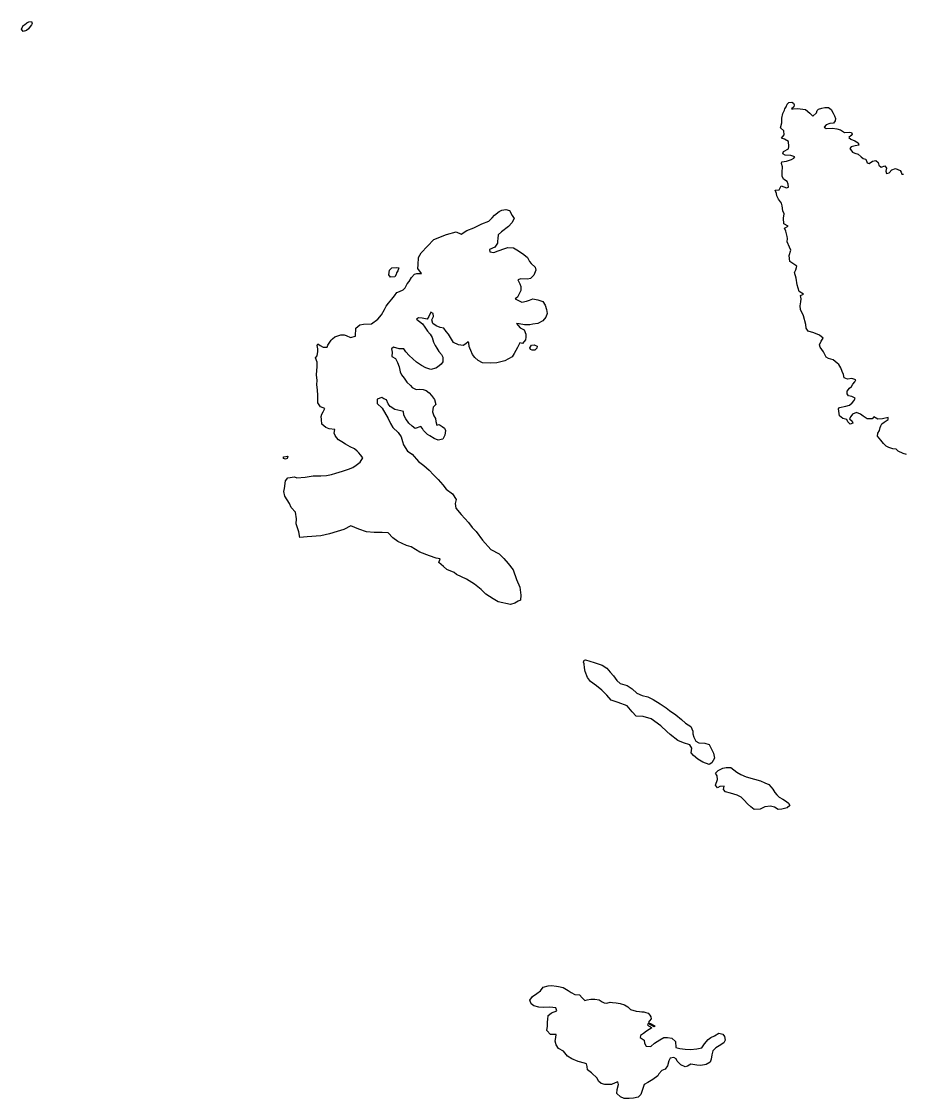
# Model space of a CAD drawing. Header units: metres. Extents: x 13.21 to 19.52, y 42.14 to 46.62.
# Drawn here: x 14.1741 to 14.3647, y 44.4973 to 44.73 of the extents above; entities that cross this region are included whole.
import ezdxf

# ---------------------------------------------------------------- set-up
doc = ezdxf.new("R2010")
doc.units = ezdxf.units.M
doc.header["$MEASUREMENT"] = 0
doc.layers.add('hr', color=9, linetype='Continuous')

msp = doc.modelspace()

# ---------------------------------------------------------------- linework, layer by layer
at = {"layer": 'hr'}
for points in [[(14.17595, 44.72895), (14.17561, 44.72848), (14.17518, 44.72814), (14.17442, 44.72791), (14.17409, 44.72841), (14.17447, 44.72917), (14.17476, 44.72933), (14.17525, 44.72977), (14.17564, 44.73), (14.17624, 44.73005), (14.17641, 44.72963), (14.17625, 44.72931), (14.17595, 44.72895)], [(14.23966, 44.65967), (14.24013, 44.65971), (14.24029, 44.66011), (14.24057, 44.66057), (14.24099, 44.66121), (14.24128, 44.66145), (14.24183, 44.66193), (14.24314, 44.66232), (14.24385, 44.66237), (14.24429, 44.66221), (14.24523, 44.66177), (14.24629, 44.66205), (14.24632, 44.66377), (14.24719, 44.66448), (14.24802, 44.66464), (14.24976, 44.66469), (14.25111, 44.6657), (14.25188, 44.66666), (14.25258, 44.66781), (14.25294, 44.66852), (14.25342, 44.66922), (14.25416, 44.67008), (14.25468, 44.67076), (14.25522, 44.67148), (14.25582, 44.67172), (14.25656, 44.67205), (14.25705, 44.67253), (14.25747, 44.67335), (14.25785, 44.67386), (14.25836, 44.67473), (14.25907, 44.67546), (14.25955, 44.6756), (14.26056, 44.67556), (14.25975, 44.6767), (14.25986, 44.67744), (14.25989, 44.67904), (14.26047, 44.68004), (14.26182, 44.68151), (14.26324, 44.68293), (14.26597, 44.68404), (14.26806, 44.68461), (14.26913, 44.68408), (14.27032, 44.68487), (14.27186, 44.68547), (14.27356, 44.68636), (14.27507, 44.68691), (14.27584, 44.6876), (14.27633, 44.68817), (14.27735, 44.689), (14.2779, 44.6893), (14.2788, 44.68944), (14.27957, 44.68919), (14.28013, 44.68811), (14.28058, 44.68747), (14.2801, 44.68653), (14.27932, 44.68573), (14.27781, 44.68463), (14.27711, 44.68396), (14.27705, 44.68316), (14.27698, 44.68259), (14.27701, 44.68214), (14.27638, 44.68131), (14.27525, 44.68078), (14.27532, 44.6803), (14.27621, 44.68012), (14.27714, 44.68046), (14.27753, 44.68066), (14.27811, 44.68087), (14.2792, 44.68124), (14.2804, 44.68115), (14.28152, 44.68052), (14.28265, 44.67973), (14.28349, 44.67905), (14.28391, 44.67818), (14.28423, 44.67777), (14.28513, 44.677), (14.28523, 44.67631), (14.28481, 44.67527), (14.28408, 44.67454), (14.28344, 44.6744), (14.28199, 44.67445), (14.28135, 44.67422), (14.28182, 44.67333), (14.28199, 44.67275), (14.28203, 44.67193), (14.28167, 44.67122), (14.28129, 44.67051), (14.28078, 44.6701), (14.28222, 44.66942), (14.28322, 44.66959), (14.28386, 44.66985), (14.2846, 44.67015), (14.28566, 44.6699), (14.28676, 44.66954), (14.28728, 44.66878), (14.2876, 44.66784), (14.28773, 44.66698), (14.28741, 44.66613), (14.2868, 44.66534), (14.28567, 44.66481), (14.28462, 44.66461), (14.284, 44.6645), (14.28281, 44.66449), (14.28163, 44.6647), (14.28107, 44.66481), (14.28191, 44.66383), (14.28275, 44.66344), (14.2831, 44.66252), (14.28307, 44.66184), (14.28304, 44.66127), (14.2824, 44.66048), (14.28179, 44.6606), (14.28131, 44.65957), (14.28057, 44.65833), (14.28012, 44.6576), (14.27932, 44.65712), (14.27858, 44.65671), (14.27684, 44.65629), (14.27549, 44.65624), (14.27372, 44.65629), (14.27282, 44.65683), (14.27208, 44.65743), (14.27156, 44.65811), (14.27118, 44.65898), (14.27098, 44.65948), (14.27088, 44.65985), (14.27078, 44.66062), (14.27063, 44.66083), (14.2701, 44.66038), (14.26957, 44.66001), (14.26857, 44.66021), (14.26746, 44.66065), (14.26682, 44.66177), (14.26641, 44.6625), (14.26586, 44.66307), (14.26541, 44.66378), (14.26456, 44.66396), (14.26372, 44.66432), (14.26299, 44.66478), (14.26276, 44.6656), (14.26314, 44.66629), (14.26305, 44.66693), (14.26259, 44.66723), (14.26211, 44.66627), (14.26176, 44.66572), (14.2607, 44.66594), (14.25993, 44.66601), (14.25944, 44.66576), (14.26073, 44.66471), (14.26128, 44.66402), (14.26186, 44.66313), (14.26239, 44.66249), (14.26286, 44.66176), (14.26316, 44.66077), (14.26349, 44.66005), (14.26387, 44.65947), (14.26432, 44.65874), (14.26487, 44.65812), (14.26513, 44.65753), (14.26513, 44.65652), (14.26481, 44.65597), (14.26401, 44.65537), (14.26363, 44.65513), (14.26256, 44.65487), (14.26147, 44.65524), (14.26053, 44.65569), (14.25944, 44.65644), (14.25869, 44.65717), (14.25789, 44.65791), (14.25715, 44.65864), (14.25689, 44.65911), (14.25673, 44.65935), (14.25569, 44.6593), (14.25448, 44.65964), (14.25403, 44.65929), (14.25421, 44.65857), (14.25412, 44.65767), (14.2549, 44.65721), (14.25535, 44.65637), (14.2557, 44.65543), (14.25593, 44.65431), (14.25623, 44.65369), (14.25681, 44.653), (14.25736, 44.65209), (14.25819, 44.6514), (14.25855, 44.65094), (14.25936, 44.65054), (14.26006, 44.65063), (14.2609, 44.65054), (14.26157, 44.65033), (14.26219, 44.64981), (14.26273, 44.64922), (14.26338, 44.64835), (14.26367, 44.64727), (14.26309, 44.6467), (14.26296, 44.64573), (14.26323, 44.64486), (14.26355, 44.64423), (14.26362, 44.64359), (14.26388, 44.64285), (14.26436, 44.64297), (14.26503, 44.64251), (14.26555, 44.64217), (14.26575, 44.64164), (14.26562, 44.64066), (14.26514, 44.63981), (14.26417, 44.63958), (14.26327, 44.63992), (14.26237, 44.64052), (14.26183, 44.64083), (14.26095, 44.64164), (14.26073, 44.64207), (14.26041, 44.64251), (14.25921, 44.64211), (14.2585, 44.64262), (14.25782, 44.64325), (14.25714, 44.64421), (14.25676, 44.64499), (14.25666, 44.64575), (14.25609, 44.64591), (14.25476, 44.64618), (14.25377, 44.64685), (14.25335, 44.64746), (14.25296, 44.64826), (14.25241, 44.64854), (14.25199, 44.6488), (14.25099, 44.64847), (14.25096, 44.6475), (14.25202, 44.64649), (14.25332, 44.64425), (14.25387, 44.6432), (14.25438, 44.64233), (14.25552, 44.64121), (14.25616, 44.6403), (14.25645, 44.63929), (14.25667, 44.6386), (14.25755, 44.63723), (14.25852, 44.63653), (14.25991, 44.635), (14.26107, 44.63413), (14.26219, 44.6331), (14.26313, 44.63207), (14.26415, 44.63109), (14.26519, 44.62995), (14.26589, 44.62901), (14.26726, 44.62801), (14.26806, 44.62677), (14.2678, 44.62589), (14.26796, 44.62487), (14.2691, 44.6235), (14.27071, 44.62176), (14.27152, 44.62071), (14.27235, 44.61981), (14.27374, 44.61799), (14.27555, 44.61597), (14.27737, 44.61499), (14.27834, 44.61404), (14.27927, 44.61296), (14.28034, 44.61159), (14.28108, 44.60948), (14.28177, 44.60784), (14.28199, 44.6061), (14.28197, 44.60502), (14.28145, 44.6048), (14.28074, 44.60436), (14.27981, 44.60406), (14.27715, 44.60467), (14.27674, 44.60488), (14.27602, 44.60527), (14.27444, 44.60632), (14.27347, 44.60732), (14.27202, 44.60849), (14.27028, 44.60953), (14.26809, 44.61052), (14.26761, 44.611), (14.266, 44.61161), (14.2653, 44.6123), (14.26433, 44.61314), (14.26458, 44.61392), (14.26369, 44.61406), (14.26227, 44.61458), (14.26018, 44.6154), (14.25834, 44.61649), (14.25728, 44.61684), (14.25544, 44.61768), (14.25438, 44.61848), (14.25331, 44.61957), (14.25206, 44.61962), (14.2503, 44.61962), (14.24868, 44.61975), (14.24698, 44.62032), (14.24524, 44.62103), (14.24376, 44.62029), (14.24232, 44.61984), (14.24065, 44.61937), (14.23878, 44.61891), (14.23583, 44.61868), (14.23422, 44.61854), (14.23403, 44.61977), (14.23348, 44.62151), (14.2335, 44.62261), (14.23333, 44.62401), (14.23237, 44.62501), (14.23198, 44.6259), (14.23098, 44.62744), (14.23082, 44.62846), (14.23095, 44.62915), (14.23116, 44.6308), (14.23165, 44.63142), (14.23312, 44.63163), (14.2336, 44.63142), (14.23538, 44.63159), (14.23714, 44.63184), (14.23881, 44.63187), (14.24001, 44.63192), (14.2411, 44.63219), (14.24203, 44.63244), (14.24348, 44.63286), (14.24479, 44.63334), (14.2457, 44.63369), (14.24646, 44.63417), (14.24727, 44.63479), (14.24784, 44.63577), (14.24739, 44.63639), (14.24697, 44.63683), (14.24665, 44.6372), (14.2461, 44.6377), (14.24513, 44.63815), (14.24413, 44.63872), (14.24333, 44.63923), (14.24259, 44.63964), (14.2422, 44.64016), (14.24191, 44.64057), (14.24168, 44.64112), (14.24181, 44.64187), (14.24058, 44.64205), (14.23985, 44.64233), (14.23898, 44.64306), (14.23894, 44.64402), (14.23887, 44.64469), (14.23903, 44.64519), (14.23926, 44.64567), (14.23948, 44.6461), (14.23964, 44.6464), (14.23874, 44.64675), (14.23813, 44.64768), (14.23816, 44.64931), (14.23805, 44.65041), (14.23789, 44.65162), (14.23801, 44.65247), (14.23782, 44.65368), (14.23789, 44.6546), (14.23801, 44.65542), (14.23798, 44.65643), (14.23765, 44.65734), (14.23797, 44.65782), (14.23813, 44.65874), (14.23813, 44.65933), (14.23799, 44.66), (14.23813, 44.66037), (14.23867, 44.66), (14.23932, 44.65964), (14.23966, 44.65967)], [(14.25479, 44.67486), (14.25383, 44.67482), (14.2535, 44.67532), (14.2536, 44.67628), (14.25417, 44.67685), (14.25508, 44.67692), (14.25566, 44.67679), (14.25543, 44.67614), (14.25511, 44.67571), (14.25505, 44.67535), (14.25479, 44.67486)], [(14.28504, 44.65902), (14.28446, 44.65905), (14.28414, 44.65916), (14.28398, 44.65955), (14.28431, 44.6601), (14.28491, 44.66019), (14.28552, 44.65992), (14.28546, 44.65946), (14.28504, 44.65902)], [(14.23118, 44.63547), (14.23074, 44.63558), (14.23069, 44.63597), (14.23166, 44.63611), (14.23153, 44.63558), (14.23118, 44.63547)], [(14.29568, 44.592), (14.29603, 44.59211), (14.29786, 44.5915), (14.29961, 44.59095), (14.30064, 44.59031), (14.30134, 44.58941), (14.30202, 44.58863), (14.3028, 44.58766), (14.3035, 44.58701), (14.30497, 44.58655), (14.3061, 44.58585), (14.30707, 44.58489), (14.30826, 44.58441), (14.30947, 44.58412), (14.31064, 44.5835), (14.31211, 44.58258), (14.31341, 44.58172), (14.31418, 44.58119), (14.31553, 44.58021), (14.31672, 44.57918), (14.31761, 44.57845), (14.31878, 44.57769), (14.31923, 44.57671), (14.31923, 44.57609), (14.31942, 44.57538), (14.31984, 44.57454), (14.32052, 44.57419), (14.32177, 44.57408), (14.32273, 44.57381), (14.32324, 44.5728), (14.32367, 44.57195), (14.32389, 44.57083), (14.32331, 44.56987), (14.3227, 44.56948), (14.32139, 44.56996), (14.32026, 44.57064), (14.31936, 44.57142), (14.31884, 44.57204), (14.31895, 44.57305), (14.31856, 44.57376), (14.31721, 44.57415), (14.31596, 44.5747), (14.31428, 44.57595), (14.31357, 44.57659), (14.31225, 44.57787), (14.31016, 44.57933), (14.30845, 44.57984), (14.30698, 44.57994), (14.30611, 44.58088), (14.30499, 44.58219), (14.30305, 44.58292), (14.30157, 44.58342), (14.30058, 44.58445), (14.29955, 44.58554), (14.29839, 44.58648), (14.29711, 44.58742), (14.29643, 44.58831), (14.29595, 44.58959), (14.29577, 44.59037), (14.29569, 44.59126), (14.29556, 44.59158), (14.29568, 44.592)], [(14.32743, 44.56887), (14.32804, 44.56834), (14.32869, 44.5678), (14.32961, 44.56732), (14.33074, 44.56684), (14.33251, 44.56633), (14.3338, 44.56595), (14.33476, 44.56551), (14.33565, 44.56515), (14.33616, 44.56457), (14.3365, 44.56414), (14.33691, 44.56343), (14.33737, 44.56295), (14.33788, 44.56245), (14.33865, 44.56199), (14.33942, 44.56149), (14.33987, 44.56112), (14.34016, 44.56062), (14.33961, 44.56014), (14.33842, 44.55986), (14.33768, 44.55975), (14.33686, 44.56029), (14.33601, 44.5605), (14.33476, 44.56036), (14.33376, 44.55985), (14.33248, 44.55976), (14.33171, 44.56031), (14.33103, 44.561), (14.33027, 44.56178), (14.32962, 44.56244), (14.32878, 44.56283), (14.32737, 44.56331), (14.32624, 44.56355), (14.32582, 44.56406), (14.32595, 44.56479), (14.32506, 44.56474), (14.32455, 44.56442), (14.32413, 44.565), (14.32454, 44.56623), (14.32444, 44.56706), (14.32408, 44.56758), (14.32469, 44.56822), (14.32566, 44.56871), (14.3264, 44.56885), (14.32695, 44.56887), (14.32743, 44.56887)], [(14.3078, 44.51052), (14.3087, 44.50988), (14.30876, 44.50926), (14.30911, 44.50865), (14.31013, 44.50855), (14.31093, 44.50927), (14.31205, 44.51002), (14.31293, 44.51047), (14.31372, 44.51046), (14.31467, 44.51034), (14.31545, 44.50961), (14.31554, 44.50834), (14.31642, 44.50808), (14.31755, 44.50796), (14.31873, 44.50792), (14.32005, 44.50806), (14.32114, 44.50825), (14.32169, 44.5091), (14.32249, 44.51004), (14.3231, 44.51052), (14.32387, 44.51088), (14.3248, 44.51141), (14.3257, 44.51118), (14.32608, 44.5107), (14.32622, 44.50992), (14.3259, 44.50933), (14.3249, 44.50871), (14.32416, 44.50825), (14.32351, 44.50759), (14.32332, 44.50676), (14.32317, 44.50582), (14.32298, 44.50518), (14.32211, 44.50463), (14.32092, 44.50442), (14.32003, 44.50449), (14.31877, 44.5047), (14.31807, 44.50432), (14.31757, 44.50415), (14.31663, 44.50458), (14.31584, 44.50537), (14.31558, 44.50586), (14.31506, 44.50616), (14.31429, 44.50604), (14.31399, 44.50544), (14.3137, 44.50439), (14.3132, 44.50368), (14.31248, 44.50334), (14.31188, 44.50265), (14.31166, 44.50217), (14.31053, 44.50143), (14.30947, 44.50074), (14.30867, 44.50034), (14.30794, 44.4982), (14.30735, 44.49758), (14.30641, 44.49739), (14.30546, 44.49732), (14.30435, 44.49732), (14.30357, 44.49768), (14.30279, 44.49841), (14.30287, 44.49927), (14.30313, 44.50035), (14.30302, 44.50089), (14.30242, 44.50071), (14.30164, 44.50035), (14.3002, 44.5003), (14.29942, 44.50054), (14.29879, 44.50107), (14.29855, 44.5017), (14.29733, 44.50286), (14.29641, 44.50347), (14.29637, 44.50421), (14.29619, 44.50482), (14.29576, 44.50496), (14.29438, 44.50532), (14.29306, 44.5059), (14.29214, 44.50646), (14.29126, 44.50756), (14.29017, 44.50813), (14.28963, 44.50894), (14.28941, 44.50967), (14.28956, 44.51047), (14.28965, 44.51115), (14.28843, 44.51114), (14.28767, 44.51198), (14.28776, 44.51296), (14.28778, 44.51388), (14.28785, 44.51441), (14.28794, 44.51527), (14.28822, 44.51549), (14.28868, 44.51584), (14.28981, 44.51628), (14.28958, 44.5169), (14.28827, 44.51702), (14.28688, 44.51694), (14.28592, 44.51706), (14.2848, 44.5173), (14.28428, 44.51776), (14.28393, 44.51859), (14.28451, 44.51936), (14.28547, 44.52001), (14.28629, 44.52061), (14.28688, 44.52134), (14.28793, 44.52164), (14.28865, 44.52171), (14.28973, 44.52159), (14.29015, 44.5215), (14.29118, 44.52132), (14.29224, 44.52068), (14.29292, 44.52023), (14.29371, 44.51979), (14.29473, 44.51968), (14.29525, 44.51907), (14.29585, 44.51846), (14.29636, 44.51863), (14.29718, 44.51879), (14.29799, 44.51877), (14.29897, 44.5186), (14.29961, 44.5182), (14.30004, 44.51801), (14.30062, 44.51788), (14.30136, 44.51815), (14.30187, 44.51802), (14.30264, 44.51795), (14.30351, 44.51783), (14.30445, 44.51753), (14.30515, 44.5171), (14.30571, 44.51652), (14.30698, 44.51617), (14.30766, 44.51612), (14.30815, 44.51604), (14.3086, 44.51606), (14.30902, 44.5159), (14.30955, 44.51574), (14.30993, 44.51528), (14.31013, 44.51495), (14.31017, 44.51453), (14.30984, 44.51409), (14.30962, 44.51381), (14.30969, 44.51368), (14.31021, 44.51346), (14.31106, 44.51295), (14.31083, 44.5128), (14.30955, 44.51353), (14.30947, 44.51332), (14.30938, 44.51321), (14.30961, 44.51303), (14.30993, 44.51286), (14.31008, 44.51279), (14.31036, 44.5126), (14.3092, 44.51189), (14.30855, 44.51134), (14.30792, 44.51093), (14.3078, 44.51052)]]:
    msp.add_lwpolyline(points, close=True, dxfattribs=at)
msp.add_lwpolyline([(14.36542, 44.63646), (14.36463, 44.63669), (14.3636, 44.63718), (14.36314, 44.6376), (14.36244, 44.63774), (14.36154, 44.63796), (14.36096, 44.6383), (14.36041, 44.63883), (14.35983, 44.63957), (14.35915, 44.64043), (14.35922, 44.64106), (14.35954, 44.64165), (14.3597, 44.64234), (14.35984, 44.64265), (14.36006, 44.64314), (14.36057, 44.6435), (14.36141, 44.64403), (14.3614, 44.64451), (14.36021, 44.64421), (14.35919, 44.64414), (14.35829, 44.6446), (14.35793, 44.64421), (14.35687, 44.64421), (14.35603, 44.6448), (14.35546, 44.64517), (14.35455, 44.64554), (14.35372, 44.64519), (14.35333, 44.64471), (14.35304, 44.64421), (14.35362, 44.64371), (14.35375, 44.64322), (14.35318, 44.64307), (14.35269, 44.64357), (14.35246, 44.64404), (14.3516, 44.64423), (14.35089, 44.64487), (14.35073, 44.64583), (14.35072, 44.64634), (14.35092, 44.64665), (14.35224, 44.6469), (14.35307, 44.64716), (14.35366, 44.64764), (14.3541, 44.64815), (14.35426, 44.64862), (14.35359, 44.64899), (14.35288, 44.64913), (14.35255, 44.64959), (14.35258, 44.65018), (14.35307, 44.65084), (14.35349, 44.65118), (14.35377, 44.65169), (14.3542, 44.65221), (14.35442, 44.65263), (14.35355, 44.6529), (14.35265, 44.65276), (14.35194, 44.65302), (14.35175, 44.65378), (14.35149, 44.65439), (14.35116, 44.65524), (14.35075, 44.6559), (14.35042, 44.6562), (14.34956, 44.65695), (14.34856, 44.6572), (14.34799, 44.6575), (14.34741, 44.65866), (14.34675, 44.65968), (14.34659, 44.6602), (14.34691, 44.66096), (14.3474, 44.66164), (14.3466, 44.66224), (14.34534, 44.66274), (14.34411, 44.66315), (14.34373, 44.66379), (14.34359, 44.66459), (14.34314, 44.66644), (14.34247, 44.66782), (14.3424, 44.6686), (14.34257, 44.66946), (14.3426, 44.67011), (14.34247, 44.67082), (14.3431, 44.67114), (14.3422, 44.67167), (14.34172, 44.67318), (14.34157, 44.67457), (14.34117, 44.67578), (14.34143, 44.6764), (14.34165, 44.67716), (14.3402, 44.67821), (14.34005, 44.67949), (14.34036, 44.68064), (14.3401, 44.68132), (14.33962, 44.68242), (14.33969, 44.68313), (14.33958, 44.68357), (14.33933, 44.68475), (14.33903, 44.68537), (14.33979, 44.68583), (14.33888, 44.68635), (14.33881, 44.68757), (14.33891, 44.68846), (14.33865, 44.68912), (14.33849, 44.69025), (14.33839, 44.69078), (14.33775, 44.69169), (14.33735, 44.69237), (14.33732, 44.69288), (14.33697, 44.69363), (14.33784, 44.69365), (14.3381, 44.69414), (14.33829, 44.69455), (14.33942, 44.69409), (14.33986, 44.69424), (14.3398, 44.69489), (14.33958, 44.69549), (14.33878, 44.69599), (14.33852, 44.69661), (14.33852, 44.6975), (14.33858, 44.69863), (14.33838, 44.69938), (14.33842, 44.69972), (14.33944, 44.69986), (14.34054, 44.7002), (14.34102, 44.70053), (14.34124, 44.7008), (14.34038, 44.70112), (14.33916, 44.70119), (14.33864, 44.70149), (14.33883, 44.70199), (14.33986, 44.70254), (14.33998, 44.70304), (14.33991, 44.70412), (14.33898, 44.70459), (14.33836, 44.70487), (14.33892, 44.70557), (14.33885, 44.70645), (14.33815, 44.70705), (14.33843, 44.70812), (14.33847, 44.70914), (14.33866, 44.71016), (14.33886, 44.7106), (14.33901, 44.71089), (14.33911, 44.71115), (14.33941, 44.71163), (14.33956, 44.71218), (14.33996, 44.71258), (14.34058, 44.71262), (14.34094, 44.7124), (14.34109, 44.71208), (14.341, 44.71163), (14.34056, 44.71115), (14.34089, 44.71117), (14.34185, 44.71124), (14.34353, 44.71106), (14.34452, 44.71023), (14.34517, 44.7096), (14.34591, 44.7103), (14.3461, 44.71084), (14.34633, 44.71113), (14.3471, 44.71132), (14.34771, 44.71148), (14.34851, 44.7115), (14.34909, 44.71107), (14.34954, 44.71026), (14.3498, 44.7097), (14.35004, 44.70912), (14.35, 44.70857), (14.34962, 44.70807), (14.34884, 44.70804), (14.34803, 44.70772), (14.34762, 44.70724), (14.348, 44.70692), (14.34939, 44.70701), (14.35033, 44.70683), (14.35112, 44.70665), (14.352, 44.7061), (14.3531, 44.70612), (14.35353, 44.70609), (14.35364, 44.70573), (14.35345, 44.70544), (14.3529, 44.70501), (14.35335, 44.7046), (14.35422, 44.70429), (14.35493, 44.70381), (14.35506, 44.70334), (14.35432, 44.70315), (14.35341, 44.70294), (14.35312, 44.70262), (14.35374, 44.70183), (14.35422, 44.70159), (14.35497, 44.70136), (14.35558, 44.70082), (14.35602, 44.70045), (14.35661, 44.70028), (14.35689, 44.69954), (14.35729, 44.6994), (14.35805, 44.69988), (14.35877, 44.70004), (14.35925, 44.69956), (14.35941, 44.69899), (14.35989, 44.69858), (14.36072, 44.69885), (14.36106, 44.69833), (14.36093, 44.69771), (14.36106, 44.6972), (14.36164, 44.69732), (14.36225, 44.69799), (14.36303, 44.69827), (14.364, 44.69784), (14.36421, 44.69747), (14.36437, 44.69707), (14.36476, 44.69703)], dxfattribs=at)

doc.saveas('drawing.dxf')
